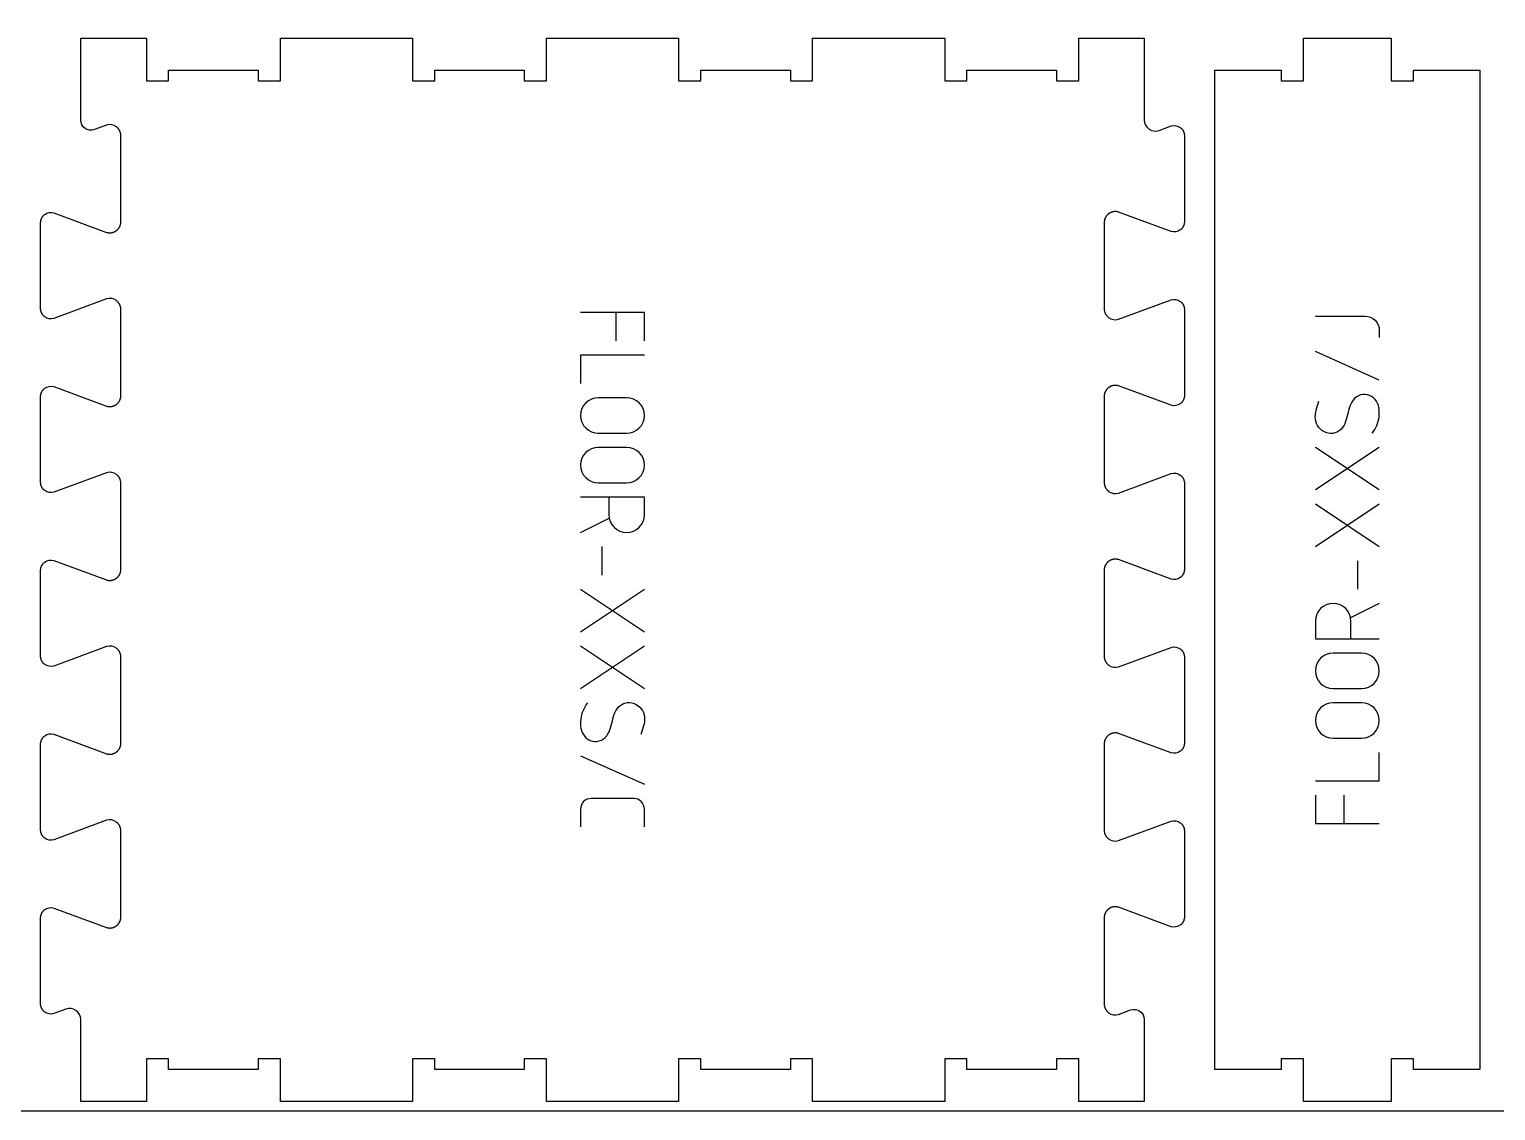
# Model space of a CAD drawing. Extents: x 0 to 12757, y 0 to 30003.
# Drawn here: x 1666 to 2492, y 11996 to 12605 of the extents above; entities that cross this region are included whole.
import ezdxf

# ---------------------------------------------------------------- set-up
doc = ezdxf.new("R2010")
doc.units = 0
for name, color, linetype in [('0_SHEET_SPRUCEPLY_2440X122', 1, 'CONTINUOUS'), ('1_ANYTOOL_1MMDEEP_LABELS_S', 2, 'CONTINUOUS'), ('4_ANYTOOL_CUTTHROUGH_OUTSI', 5, 'CONTINUOUS')]:
    doc.layers.add(name, color=color, linetype=linetype)

msp = doc.modelspace()

# ---------------------------------------------------------------- linework, layer by layer
at = {"layer": '0_SHEET_SPRUCEPLY_2440X122'}
msp.add_lwpolyline([(371.7, 13215.62), (371.7, 11995.62), (2811.7, 11995.62), (2811.7, 13215.62)], close=True, dxfattribs=at)
at = {"layer": '1_ANYTOOL_1MMDEEP_LABELS_S', "color": 2}
for points in [[(2012.53, 12429.65), (2012.53, 12445.65), (1976.53, 12445.65)], [(1996.53, 12429.65), (1996.53, 12445.65)], [(2426.77, 12407.62), (2390.77, 12423.62)], [(2012.53, 12421.65), (1976.53, 12421.65), (1976.53, 12405.65)], [(2426.77, 12369.62), (2390.77, 12345.62)], [(2426.77, 12345.62), (2390.77, 12369.62)], [(2426.77, 12337.62), (2390.77, 12313.62)], [(2426.77, 12313.62), (2390.77, 12337.62)], [(1976.53, 12321.65), (1992.72, 12329.74)], [(1988.53, 12313.65), (1988.53, 12297.65)], [(2414.77, 12289.62), (2414.77, 12305.62)], [(1976.53, 12289.65), (2012.53, 12265.65)], [(1976.53, 12265.65), (2012.53, 12289.65)], [(2426.77, 12281.62), (2410.59, 12273.53)], [(1976.53, 12257.65), (2012.53, 12233.65)], [(1976.53, 12233.65), (2012.53, 12257.65)], [(1976.53, 12195.65), (2012.53, 12179.65)], [(2390.77, 12181.62), (2426.77, 12181.62), (2426.77, 12197.62)], [(2390.77, 12173.62), (2390.77, 12157.62), (2426.77, 12157.62)], [(2406.77, 12173.62), (2406.77, 12157.62)]]:
    msp.add_lwpolyline(points, dxfattribs=at)
for points in [[(2390.77, 12443.62), (2418.77, 12443.62, -0.414214), (2426.77, 12435.62), (2426.77, 12431.62)], [(2422.77, 12377.62, 0.136555), (2426.64, 12386.89, 0.071716), (2426.54, 12392.03, 0.133522), (2424.43, 12396.65, 0.344001), (2415.01, 12398.71, 0.153745), (2411.29, 12395.22, 0.071568), (2409.46, 12390.51, -0.00912), (2408.18, 12385.36, -0.090615), (2406, 12380.78, -0.340346), (2396.62, 12377.98, -0.284273), (2390.76, 12385.68, -0.092596), (2391.21, 12390.69, -0.017533), (2392.77, 12395.62)], [(1992.53, 12341.65), (1992.53, 12331.65, 1), (2012.53, 12331.65), (2012.53, 12341.65), (1976.53, 12341.65)], [(2410.77, 12261.62), (2410.77, 12271.62, 1), (2390.77, 12271.62), (2390.77, 12261.62), (2426.77, 12261.62)], [(1980.53, 12225.65, 0.136555), (1976.66, 12216.37, 0.071716), (1976.76, 12211.24, 0.133522), (1978.87, 12206.62, 0.344001), (1988.29, 12204.56, 0.153745), (1992.01, 12208.05, 0.071568), (1993.84, 12212.76, -0.00912), (1995.13, 12217.9, -0.090615), (1997.31, 12222.49, -0.340346), (2006.68, 12225.28, -0.284273), (2012.54, 12217.58, -0.092596), (2012.1, 12212.57, -0.017533), (2010.53, 12207.65)], [(2012.53, 12155.65), (2012.53, 12165.65, 0.414214), (2006.53, 12171.65), (1982.53, 12171.65, 0.414214), (1976.53, 12165.65), (1976.53, 12155.65)]]:
    msp.add_lwpolyline(points, format="xyb", dxfattribs=at)
for points in [[(1986.53, 12397.65, 1), (1986.53, 12377.65), (2002.53, 12377.65, 1), (2002.53, 12397.65)], [(1986.53, 12369.65, 1), (1986.53, 12349.65), (2002.53, 12349.65, 1), (2002.53, 12369.65)], [(2416.77, 12233.62, 1), (2416.77, 12253.62), (2400.77, 12253.62, 1), (2400.77, 12233.62)], [(2416.77, 12205.62, 1), (2416.77, 12225.62), (2400.77, 12225.62, 1), (2400.77, 12205.62)]]:
    msp.add_lwpolyline(points, format="xyb", close=True, dxfattribs=at)
at = {"layer": '4_ANYTOOL_CUTTHROUGH_OUTSI', "color": 5}
msp.add_lwpolyline([(1694.81, 12047.01, 0.522088), (1686.4, 12052.87), (1679.6, 12050.36, -0.236725), (1674.52, 12051.25), (1674.39, 12051.35), (1674.26, 12051.45), (1674.14, 12051.56), (1674.02, 12051.67), (1673.9, 12051.79), (1673.78, 12051.9), (1673.67, 12052.03), (1673.56, 12052.15), (1673.45, 12052.28), (1673.35, 12052.42), (1673.25, 12052.55), (1673.16, 12052.7), (1673.06, 12052.84), (1672.98, 12052.98), (1672.89, 12053.13), (1672.81, 12053.28), (1672.74, 12053.44), (1672.67, 12053.59), (1672.61, 12053.75), (1672.55, 12053.91), (1672.49, 12054.07), (1672.44, 12054.23), (1672.39, 12054.39), (1672.35, 12054.56), (1672.32, 12054.72), (1672.29, 12054.88), (1672.26, 12055.05), (1672.24, 12055.21), (1672.22, 12055.38), (1672.21, 12055.54), (1672.2, 12055.7), (1672.2, 12055.87), (1672.2, 12104.37), (1672.2, 12104.53), (1672.21, 12104.7), (1672.22, 12104.86), (1672.24, 12105.02), (1672.26, 12105.19), (1672.29, 12105.35), (1672.32, 12105.52), (1672.35, 12105.68), (1672.39, 12105.84), (1672.44, 12106.01), (1672.49, 12106.17), (1672.55, 12106.33), (1672.61, 12106.49), (1672.67, 12106.64), (1672.74, 12106.8), (1672.81, 12106.95), (1672.89, 12107.1), (1672.98, 12107.25), (1673.06, 12107.4), (1673.16, 12107.54), (1673.25, 12107.68), (1673.35, 12107.82), (1673.45, 12107.95), (1673.56, 12108.08), (1673.67, 12108.21), (1673.78, 12108.33), (1673.9, 12108.45), (1674.02, 12108.57), (1674.14, 12108.68), (1674.27, 12108.78), (1674.39, 12108.89), (1674.52, 12108.98, -0.236725), (1679.6, 12109.88), (1709.37, 12098.88), (1709.38, 12098.88), (1709.38, 12098.88), (1709.55, 12098.83), (1709.72, 12098.79), (1709.9, 12098.75), (1710.07, 12098.71), (1710.25, 12098.68), (1710.43, 12098.66), (1710.61, 12098.64), (1710.79, 12098.63), (1710.97, 12098.62), (1711.16, 12098.62), (1711.34, 12098.62), (1711.52, 12098.62), (1711.71, 12098.64), (1711.89, 12098.66), (1712.08, 12098.68), (1712.26, 12098.71), (1712.44, 12098.74), (1712.62, 12098.78), (1712.8, 12098.83), (1712.98, 12098.88), (1713.15, 12098.94), (1713.33, 12099), (1713.5, 12099.06), (1713.67, 12099.13), (1713.83, 12099.21), (1714, 12099.29), (1714.16, 12099.37), (1714.31, 12099.46), (1714.47, 12099.55), (1714.62, 12099.65), (1714.76, 12099.75), (1714.91, 12099.85), (1715.05, 12099.96), (1715.18, 12100.07), (1715.32, 12100.19), (1715.45, 12100.31), (1715.58, 12100.43), (1715.71, 12100.56), (1715.83, 12100.69), (1715.95, 12100.83), (1716.07, 12100.97), (1716.18, 12101.12), (1716.29, 12101.27), (1716.39, 12101.42), (1716.49, 12101.57), (1716.59, 12101.73), (1716.68, 12101.9), (1716.76, 12102.06), (1716.84, 12102.23), (1716.92, 12102.39), (1716.99, 12102.57), (1717.05, 12102.74), (1717.11, 12102.91), (1717.17, 12103.09), (1717.22, 12103.27), (1717.26, 12103.44), (1717.3, 12103.62), (1717.33, 12103.8), (1717.36, 12103.98), (1717.39, 12104.16), (1717.4, 12104.33), (1717.42, 12104.51), (1717.42, 12104.69), (1717.43, 12104.87), (1717.43, 12153.37), (1717.42, 12153.55), (1717.42, 12153.72), (1717.4, 12153.9), (1717.39, 12154.08), (1717.36, 12154.26), (1717.34, 12154.44), (1717.3, 12154.62), (1717.26, 12154.79), (1717.22, 12154.97), (1717.17, 12155.15), (1717.11, 12155.32), (1717.05, 12155.5), (1716.99, 12155.67), (1716.92, 12155.84), (1716.84, 12156.01), (1716.76, 12156.18), (1716.68, 12156.34), (1716.59, 12156.5), (1716.49, 12156.66), (1716.39, 12156.82), (1716.29, 12156.97), (1716.18, 12157.12), (1716.07, 12157.26), (1715.95, 12157.4), (1715.83, 12157.54), (1715.71, 12157.68), (1715.58, 12157.81), (1715.45, 12157.93), (1715.32, 12158.05), (1715.18, 12158.17), (1715.05, 12158.28), (1714.91, 12158.39, 0.237079), (1709.38, 12159.36), (1709.37, 12159.36), (1679.6, 12148.36), (1679.6, 12148.36, -0.236725), (1674.52, 12149.25), (1674.39, 12149.35), (1674.27, 12149.45), (1674.14, 12149.56), (1674.02, 12149.67), (1673.9, 12149.79), (1673.78, 12149.9), (1673.67, 12150.03), (1673.56, 12150.15), (1673.45, 12150.28), (1673.35, 12150.42), (1673.25, 12150.55), (1673.16, 12150.7), (1673.06, 12150.84), (1672.98, 12150.98), (1672.89, 12151.13), (1672.81, 12151.28), (1672.74, 12151.44), (1672.67, 12151.59), (1672.61, 12151.75), (1672.55, 12151.91), (1672.49, 12152.07), (1672.44, 12152.23), (1672.39, 12152.39), (1672.35, 12152.56), (1672.32, 12152.72), (1672.29, 12152.88), (1672.26, 12153.05), (1672.24, 12153.21), (1672.22, 12153.38), (1672.21, 12153.54), (1672.2, 12153.7), (1672.2, 12153.87), (1672.2, 12202.37), (1672.21, 12202.53), (1672.21, 12202.7), (1672.22, 12202.86), (1672.24, 12203.02), (1672.26, 12203.19), (1672.29, 12203.35), (1672.32, 12203.52), (1672.35, 12203.68), (1672.39, 12203.84), (1672.44, 12204.01), (1672.49, 12204.17), (1672.55, 12204.33), (1672.61, 12204.49), (1672.67, 12204.64), (1672.74, 12204.8), (1672.82, 12204.95), (1672.89, 12205.1), (1672.98, 12205.25), (1673.06, 12205.4), (1673.16, 12205.54), (1673.25, 12205.68), (1673.35, 12205.82), (1673.45, 12205.95), (1673.56, 12206.08), (1673.67, 12206.21), (1673.78, 12206.33), (1673.9, 12206.45), (1674.02, 12206.57), (1674.14, 12206.68), (1674.27, 12206.78), (1674.39, 12206.89), (1674.52, 12206.98, -0.236725), (1679.6, 12207.88), (1709.37, 12196.88), (1709.38, 12196.88), (1709.38, 12196.88), (1709.55, 12196.83), (1709.72, 12196.79), (1709.9, 12196.75), (1710.07, 12196.71), (1710.25, 12196.68), (1710.43, 12196.66), (1710.61, 12196.64), (1710.79, 12196.63), (1710.97, 12196.62), (1711.16, 12196.62), (1711.34, 12196.62), (1711.52, 12196.62), (1711.71, 12196.64), (1711.89, 12196.66), (1712.08, 12196.68), (1712.26, 12196.71), (1712.44, 12196.74), (1712.62, 12196.78), (1712.8, 12196.83), (1712.98, 12196.88), (1713.15, 12196.94), (1713.33, 12197), (1713.5, 12197.06), (1713.67, 12197.13), (1713.83, 12197.21), (1714, 12197.29), (1714.16, 12197.37), (1714.31, 12197.46), (1714.47, 12197.55), (1714.62, 12197.65), (1714.76, 12197.75), (1714.91, 12197.85), (1715.05, 12197.96), (1715.18, 12198.07), (1715.32, 12198.19), (1715.45, 12198.31), (1715.58, 12198.43), (1715.71, 12198.56), (1715.83, 12198.69), (1715.95, 12198.83), (1716.07, 12198.97), (1716.18, 12199.12), (1716.29, 12199.27), (1716.39, 12199.42), (1716.49, 12199.57), (1716.59, 12199.73), (1716.68, 12199.9), (1716.76, 12200.06), (1716.84, 12200.23), (1716.92, 12200.39), (1716.99, 12200.57), (1717.05, 12200.74), (1717.11, 12200.91), (1717.17, 12201.09), (1717.22, 12201.27), (1717.26, 12201.44), (1717.3, 12201.62), (1717.34, 12201.8), (1717.36, 12201.98), (1717.39, 12202.16), (1717.4, 12202.33), (1717.42, 12202.51), (1717.42, 12202.69), (1717.43, 12202.87), (1717.43, 12251.37), (1717.42, 12251.55), (1717.42, 12251.72), (1717.4, 12251.9), (1717.39, 12252.08), (1717.36, 12252.26), (1717.34, 12252.44), (1717.3, 12252.62), (1717.26, 12252.79), (1717.22, 12252.97), (1717.17, 12253.15), (1717.11, 12253.32), (1717.05, 12253.5), (1716.99, 12253.67), (1716.92, 12253.84), (1716.84, 12254.01), (1716.76, 12254.18), (1716.68, 12254.34), (1716.59, 12254.5), (1716.49, 12254.66), (1716.39, 12254.82), (1716.29, 12254.97), (1716.18, 12255.12), (1716.07, 12255.26), (1715.95, 12255.4), (1715.83, 12255.54), (1715.71, 12255.68), (1715.58, 12255.81), (1715.45, 12255.93), (1715.32, 12256.05), (1715.19, 12256.17), (1715.05, 12256.28), (1714.91, 12256.39, 0.237079), (1709.38, 12257.36), (1709.37, 12257.36), (1679.6, 12246.36), (1679.6, 12246.36, -0.236725), (1674.52, 12247.25), (1674.39, 12247.35), (1674.27, 12247.45), (1674.14, 12247.56), (1674.02, 12247.67), (1673.9, 12247.79), (1673.78, 12247.9), (1673.67, 12248.03), (1673.56, 12248.15), (1673.45, 12248.28), (1673.35, 12248.42), (1673.25, 12248.55), (1673.16, 12248.7), (1673.06, 12248.84), (1672.98, 12248.98), (1672.89, 12249.13), (1672.82, 12249.28), (1672.74, 12249.44), (1672.67, 12249.59), (1672.61, 12249.75), (1672.55, 12249.91), (1672.49, 12250.07), (1672.44, 12250.23), (1672.39, 12250.39), (1672.35, 12250.56), (1672.32, 12250.72), (1672.29, 12250.88), (1672.26, 12251.05), (1672.24, 12251.21), (1672.22, 12251.38), (1672.21, 12251.54), (1672.21, 12251.7), (1672.2, 12251.87), (1672.2, 12300.37), (1672.21, 12300.53), (1672.21, 12300.7), (1672.22, 12300.86), (1672.24, 12301.02), (1672.26, 12301.19), (1672.29, 12301.35), (1672.32, 12301.52), (1672.35, 12301.68), (1672.4, 12301.84), (1672.44, 12302.01), (1672.49, 12302.17), (1672.55, 12302.33), (1672.61, 12302.49), (1672.67, 12302.64), (1672.74, 12302.8), (1672.82, 12302.95), (1672.89, 12303.1), (1672.98, 12303.25), (1673.06, 12303.4), (1673.16, 12303.54), (1673.25, 12303.68), (1673.35, 12303.82), (1673.45, 12303.95), (1673.56, 12304.08), (1673.67, 12304.21), (1673.78, 12304.33), (1673.9, 12304.45), (1674.02, 12304.57), (1674.14, 12304.68), (1674.27, 12304.78), (1674.39, 12304.89), (1674.52, 12304.98, -0.236725), (1679.6, 12305.88), (1709.37, 12294.88), (1709.38, 12294.88), (1709.38, 12294.88), (1709.55, 12294.83), (1709.72, 12294.79), (1709.9, 12294.75), (1710.07, 12294.71), (1710.25, 12294.68), (1710.43, 12294.66), (1710.61, 12294.64), (1710.79, 12294.63), (1710.97, 12294.62), (1711.16, 12294.62), (1711.34, 12294.62), (1711.53, 12294.62), (1711.71, 12294.64), (1711.89, 12294.66), (1712.08, 12294.68), (1712.26, 12294.71), (1712.44, 12294.74), (1712.62, 12294.78), (1712.8, 12294.83), (1712.98, 12294.88), (1713.16, 12294.94), (1713.33, 12295), (1713.5, 12295.06), (1713.67, 12295.13), (1713.84, 12295.21), (1714, 12295.29), (1714.16, 12295.37), (1714.32, 12295.46), (1714.47, 12295.55), (1714.62, 12295.65), (1714.77, 12295.75), (1714.91, 12295.85), (1715.05, 12295.96), (1715.19, 12296.07), (1715.32, 12296.19), (1715.45, 12296.31), (1715.58, 12296.43), (1715.71, 12296.56), (1715.83, 12296.69), (1715.95, 12296.83), (1716.07, 12296.97), (1716.18, 12297.12), (1716.29, 12297.27), (1716.39, 12297.42), (1716.49, 12297.57), (1716.59, 12297.73), (1716.68, 12297.9), (1716.76, 12298.06), (1716.84, 12298.23), (1716.92, 12298.39), (1716.99, 12298.57), (1717.05, 12298.74), (1717.11, 12298.91), (1717.17, 12299.09), (1717.22, 12299.27), (1717.26, 12299.44), (1717.3, 12299.62), (1717.34, 12299.8), (1717.36, 12299.98), (1717.39, 12300.16), (1717.4, 12300.33), (1717.42, 12300.51), (1717.42, 12300.69), (1717.43, 12300.87), (1717.43, 12349.37), (1717.43, 12349.55), (1717.42, 12349.72), (1717.41, 12349.9), (1717.39, 12350.08), (1717.36, 12350.26), (1717.34, 12350.44), (1717.3, 12350.62), (1717.26, 12350.79), (1717.22, 12350.97), (1717.17, 12351.15), (1717.11, 12351.32), (1717.05, 12351.5), (1716.99, 12351.67), (1716.92, 12351.84), (1716.84, 12352.01), (1716.76, 12352.18), (1716.68, 12352.34), (1716.59, 12352.5), (1716.49, 12352.66), (1716.39, 12352.82), (1716.29, 12352.97), (1716.18, 12353.12), (1716.07, 12353.26), (1715.95, 12353.4), (1715.83, 12353.54), (1715.71, 12353.68), (1715.58, 12353.81), (1715.45, 12353.93), (1715.32, 12354.05), (1715.19, 12354.17), (1715.05, 12354.28), (1714.91, 12354.39, 0.237079), (1709.38, 12355.36), (1709.37, 12355.36), (1679.6, 12344.36), (1679.6, 12344.36, -0.236725), (1674.52, 12345.25), (1674.39, 12345.35), (1674.27, 12345.45), (1674.14, 12345.56), (1674.02, 12345.67), (1673.9, 12345.79), (1673.78, 12345.9), (1673.67, 12346.03), (1673.56, 12346.15), (1673.45, 12346.28), (1673.35, 12346.42), (1673.25, 12346.55), (1673.16, 12346.7), (1673.06, 12346.84), (1672.98, 12346.98), (1672.89, 12347.13), (1672.82, 12347.28), (1672.74, 12347.44), (1672.67, 12347.59), (1672.61, 12347.75), (1672.55, 12347.91), (1672.49, 12348.07), (1672.44, 12348.23), (1672.4, 12348.39), (1672.35, 12348.56), (1672.32, 12348.72), (1672.29, 12348.88), (1672.26, 12349.05), (1672.24, 12349.21), (1672.22, 12349.38), (1672.21, 12349.54), (1672.21, 12349.7), (1672.2, 12349.87), (1672.2, 12398.37), (1672.21, 12398.53), (1672.21, 12398.7), (1672.22, 12398.86), (1672.24, 12399.02), (1672.26, 12399.19), (1672.29, 12399.35), (1672.32, 12399.52), (1672.35, 12399.68), (1672.4, 12399.84), (1672.44, 12400.01), (1672.49, 12400.17), (1672.55, 12400.33), (1672.61, 12400.49), (1672.67, 12400.64), (1672.74, 12400.8), (1672.82, 12400.95), (1672.89, 12401.1), (1672.98, 12401.25), (1673.07, 12401.4), (1673.16, 12401.54), (1673.25, 12401.68), (1673.35, 12401.82), (1673.46, 12401.95), (1673.56, 12402.08), (1673.67, 12402.21), (1673.79, 12402.33), (1673.9, 12402.45), (1674.02, 12402.57), (1674.14, 12402.68), (1674.27, 12402.78), (1674.39, 12402.89), (1674.52, 12402.98, -0.236725), (1679.6, 12403.88), (1709.37, 12392.88), (1709.38, 12392.88), (1709.38, 12392.88), (1709.55, 12392.83), (1709.72, 12392.79), (1709.9, 12392.75), (1710.07, 12392.71), (1710.25, 12392.68), (1710.43, 12392.66), (1710.61, 12392.64), (1710.79, 12392.63), (1710.97, 12392.62), (1711.16, 12392.62), (1711.34, 12392.62), (1711.53, 12392.62), (1711.71, 12392.64), (1711.89, 12392.66), (1712.08, 12392.68), (1712.26, 12392.71), (1712.44, 12392.74), (1712.62, 12392.78), (1712.8, 12392.83), (1712.98, 12392.88), (1713.16, 12392.94), (1713.33, 12393), (1713.5, 12393.06), (1713.67, 12393.13), (1713.84, 12393.21), (1714, 12393.29), (1714.16, 12393.37), (1714.32, 12393.46), (1714.47, 12393.55), (1714.62, 12393.65), (1714.77, 12393.75), (1714.91, 12393.85), (1715.05, 12393.96), (1715.19, 12394.07), (1715.32, 12394.19), (1715.45, 12394.31), (1715.58, 12394.43), (1715.71, 12394.56), (1715.83, 12394.69), (1715.95, 12394.83), (1716.07, 12394.97), (1716.18, 12395.12), (1716.29, 12395.27), (1716.39, 12395.42), (1716.49, 12395.57), (1716.59, 12395.73), (1716.68, 12395.9), (1716.76, 12396.06), (1716.84, 12396.23), (1716.92, 12396.39), (1716.99, 12396.57), (1717.05, 12396.74), (1717.11, 12396.91), (1717.17, 12397.09), (1717.22, 12397.27), (1717.26, 12397.44), (1717.3, 12397.62), (1717.34, 12397.8), (1717.36, 12397.98), (1717.39, 12398.16), (1717.41, 12398.33), (1717.42, 12398.51), (1717.43, 12398.69), (1717.43, 12398.87), (1717.43, 12447.37), (1717.43, 12447.55), (1717.42, 12447.72), (1717.41, 12447.9), (1717.39, 12448.08), (1717.36, 12448.26), (1717.34, 12448.44), (1717.3, 12448.62), (1717.26, 12448.79), (1717.22, 12448.97), (1717.17, 12449.15), (1717.12, 12449.32), (1717.06, 12449.5), (1716.99, 12449.67), (1716.92, 12449.84), (1716.84, 12450.01), (1716.76, 12450.18), (1716.68, 12450.34), (1716.59, 12450.5), (1716.49, 12450.66), (1716.39, 12450.82), (1716.29, 12450.97), (1716.18, 12451.12), (1716.07, 12451.26), (1715.95, 12451.4), (1715.83, 12451.54), (1715.71, 12451.68), (1715.58, 12451.81), (1715.45, 12451.93), (1715.32, 12452.05), (1715.19, 12452.17), (1715.05, 12452.28), (1714.91, 12452.39, 0.237079), (1709.38, 12453.36), (1709.37, 12453.36), (1679.6, 12442.36), (1679.6, 12442.36, -0.236725), (1674.52, 12443.25), (1674.39, 12443.35), (1674.27, 12443.45), (1674.14, 12443.56), (1674.02, 12443.67), (1673.9, 12443.79), (1673.79, 12443.9), (1673.67, 12444.03), (1673.56, 12444.15), (1673.46, 12444.28), (1673.35, 12444.42), (1673.25, 12444.55), (1673.16, 12444.7), (1673.07, 12444.84), (1672.98, 12444.98), (1672.89, 12445.13), (1672.82, 12445.28), (1672.74, 12445.44), (1672.67, 12445.59), (1672.61, 12445.75), (1672.55, 12445.91), (1672.49, 12446.07), (1672.44, 12446.23), (1672.4, 12446.39), (1672.35, 12446.56), (1672.32, 12446.72), (1672.29, 12446.88), (1672.26, 12447.05), (1672.24, 12447.21), (1672.22, 12447.38), (1672.21, 12447.54), (1672.21, 12447.7), (1672.2, 12447.87), (1672.2, 12496.37), (1672.21, 12496.53), (1672.21, 12496.7), (1672.23, 12496.86), (1672.24, 12497.02), (1672.26, 12497.19), (1672.29, 12497.35), (1672.32, 12497.52), (1672.36, 12497.68), (1672.4, 12497.84), (1672.44, 12498.01), (1672.49, 12498.17), (1672.55, 12498.33), (1672.61, 12498.49), (1672.67, 12498.64), (1672.74, 12498.8), (1672.82, 12498.95), (1672.9, 12499.1), (1672.98, 12499.25), (1673.07, 12499.4), (1673.16, 12499.54), (1673.25, 12499.68), (1673.35, 12499.82), (1673.46, 12499.95), (1673.56, 12500.08), (1673.67, 12500.21), (1673.79, 12500.33), (1673.9, 12500.45), (1674.02, 12500.57), (1674.14, 12500.68), (1674.27, 12500.78), (1674.39, 12500.89), (1674.52, 12500.98, -0.236725), (1679.6, 12501.88), (1709.37, 12490.88), (1709.38, 12490.88), (1709.38, 12490.88), (1709.55, 12490.83), (1709.72, 12490.79), (1709.9, 12490.75), (1710.07, 12490.71), (1710.25, 12490.68), (1710.43, 12490.66), (1710.61, 12490.64), (1710.79, 12490.63), (1710.97, 12490.62), (1711.16, 12490.62), (1711.34, 12490.62), (1711.53, 12490.62), (1711.71, 12490.64), (1711.89, 12490.66), (1712.08, 12490.68), (1712.26, 12490.71), (1712.44, 12490.74), (1712.62, 12490.78), (1712.8, 12490.83), (1712.98, 12490.88), (1713.16, 12490.94), (1713.33, 12491), (1713.5, 12491.06), (1713.67, 12491.13), (1713.84, 12491.21), (1714, 12491.29), (1714.16, 12491.37), (1714.32, 12491.46), (1714.47, 12491.55), (1714.62, 12491.65), (1714.77, 12491.75), (1714.91, 12491.85), (1715.05, 12491.96), (1715.19, 12492.07), (1715.32, 12492.19), (1715.45, 12492.31), (1715.58, 12492.43), (1715.71, 12492.56), (1715.83, 12492.69), (1715.95, 12492.83), (1716.07, 12492.97), (1716.18, 12493.12), (1716.29, 12493.27), (1716.39, 12493.42), (1716.49, 12493.57), (1716.59, 12493.73), (1716.68, 12493.9), (1716.76, 12494.06), (1716.84, 12494.23), (1716.92, 12494.39), (1716.99, 12494.57), (1717.06, 12494.74), (1717.12, 12494.91), (1717.17, 12495.09), (1717.22, 12495.27), (1717.26, 12495.44), (1717.3, 12495.62), (1717.34, 12495.8), (1717.36, 12495.98), (1717.39, 12496.16), (1717.41, 12496.33), (1717.42, 12496.51), (1717.43, 12496.69), (1717.43, 12496.87), (1717.43, 12545.37), (1717.43, 12545.55), (1717.42, 12545.72), (1717.41, 12545.9), (1717.39, 12546.08), (1717.37, 12546.26), (1717.34, 12546.44), (1717.3, 12546.62), (1717.26, 12546.79), (1717.22, 12546.97), (1717.17, 12547.15), (1717.12, 12547.32), (1717.06, 12547.5), (1716.99, 12547.67), (1716.92, 12547.84), (1716.84, 12548.01), (1716.76, 12548.18), (1716.68, 12548.34), (1716.59, 12548.5), (1716.49, 12548.66), (1716.39, 12548.82), (1716.29, 12548.97), (1716.18, 12549.12), (1716.07, 12549.26), (1715.95, 12549.4), (1715.83, 12549.54), (1715.71, 12549.68), (1715.58, 12549.81), (1715.45, 12549.93), (1715.32, 12550.05), (1715.19, 12550.17), (1715.05, 12550.28), (1714.91, 12550.39, 0.237079), (1709.38, 12551.36), (1709.38, 12551.36), (1702.56, 12548.84), (1702.56, 12548.84, -0.522087), (1694.82, 12554.23), (1694.82, 12600.37), (1731.82, 12600.37), (1731.82, 12576.37), (1744.32, 12576.37), (1744.32, 12582.37), (1794.82, 12582.37), (1794.82, 12576.37), (1807.32, 12576.37), (1807.32, 12600.37), (1881.82, 12600.37), (1881.82, 12576.37), (1894.32, 12576.37), (1894.32, 12582.37), (1944.82, 12582.37), (1944.82, 12576.37), (1957.32, 12576.37), (1957.32, 12600.37), (2031.82, 12600.37), (2031.82, 12576.37), (2044.32, 12576.37), (2044.32, 12582.37), (2094.82, 12582.37), (2094.82, 12576.37), (2107.32, 12576.37), (2107.32, 12600.37), (2181.82, 12600.37), (2181.82, 12576.37), (2194.32, 12576.37), (2194.32, 12582.37), (2244.82, 12582.37), (2244.82, 12576.37), (2257.32, 12576.37), (2257.32, 12600.37), (2294.32, 12600.37), (2294.32, 12554.23), (2294.32, 12554.23, 0.522088), (2302.73, 12548.37), (2309.53, 12550.88, -0.236725), (2314.61, 12549.98), (2314.74, 12549.89), (2314.87, 12549.78), (2314.99, 12549.68), (2315.11, 12549.56), (2315.23, 12549.45), (2315.35, 12549.33), (2315.46, 12549.21), (2315.57, 12549.08), (2315.68, 12548.95), (2315.78, 12548.82), (2315.88, 12548.68), (2315.98, 12548.54), (2316.07, 12548.4), (2316.15, 12548.25), (2316.24, 12548.1), (2316.32, 12547.95), (2316.39, 12547.8), (2316.46, 12547.64), (2316.53, 12547.49), (2316.59, 12547.33), (2316.64, 12547.17), (2316.69, 12547), (2316.74, 12546.84), (2316.78, 12546.68), (2316.81, 12546.52), (2316.84, 12546.35), (2316.87, 12546.19), (2316.89, 12546.02), (2316.91, 12545.86), (2316.92, 12545.7), (2316.93, 12545.53), (2316.93, 12545.37), (2316.93, 12496.86), (2316.93, 12496.7), (2316.92, 12496.54), (2316.91, 12496.38), (2316.89, 12496.21), (2316.87, 12496.05), (2316.84, 12495.88), (2316.81, 12495.72), (2316.78, 12495.56), (2316.74, 12495.39), (2316.69, 12495.23), (2316.64, 12495.07), (2316.58, 12494.91), (2316.52, 12494.75), (2316.46, 12494.59), (2316.39, 12494.44), (2316.32, 12494.28), (2316.24, 12494.13), (2316.15, 12493.98), (2316.07, 12493.84), (2315.98, 12493.69), (2315.88, 12493.55), (2315.78, 12493.42), (2315.68, 12493.28), (2315.57, 12493.15), (2315.46, 12493.03), (2315.35, 12492.9), (2315.23, 12492.79), (2315.11, 12492.67), (2314.99, 12492.56), (2314.87, 12492.45), (2314.74, 12492.35), (2314.61, 12492.25, -0.236725), (2309.53, 12491.35), (2279.76, 12502.35), (2279.75, 12502.36), (2279.75, 12502.36), (2279.58, 12502.41), (2279.41, 12502.45), (2279.24, 12502.49), (2279.06, 12502.52), (2278.88, 12502.55), (2278.7, 12502.58), (2278.52, 12502.59), (2278.34, 12502.61), (2278.16, 12502.62), (2277.97, 12502.62), (2277.79, 12502.62), (2277.61, 12502.61), (2277.42, 12502.6), (2277.24, 12502.58), (2277.05, 12502.56), (2276.87, 12502.53), (2276.69, 12502.49), (2276.51, 12502.45), (2276.33, 12502.41), (2276.15, 12502.36), (2275.98, 12502.3), (2275.8, 12502.24), (2275.63, 12502.17), (2275.46, 12502.1), (2275.3, 12502.03), (2275.13, 12501.95), (2274.97, 12501.86), (2274.82, 12501.78), (2274.66, 12501.68), (2274.51, 12501.59), (2274.37, 12501.49), (2274.22, 12501.39), (2274.08, 12501.28), (2273.95, 12501.17), (2273.81, 12501.05), (2273.68, 12500.93), (2273.55, 12500.8), (2273.42, 12500.68), (2273.3, 12500.54), (2273.18, 12500.4), (2273.06, 12500.26), (2272.95, 12500.12), (2272.84, 12499.97), (2272.74, 12499.82), (2272.64, 12499.66), (2272.55, 12499.5), (2272.46, 12499.34), (2272.37, 12499.18), (2272.29, 12499.01), (2272.21, 12498.84), (2272.14, 12498.67), (2272.08, 12498.5), (2272.02, 12498.32), (2271.96, 12498.15), (2271.91, 12497.97), (2271.87, 12497.79), (2271.83, 12497.61), (2271.8, 12497.44), (2271.77, 12497.26), (2271.74, 12497.08), (2271.73, 12496.9), (2271.71, 12496.72), (2271.71, 12496.55), (2271.7, 12496.37), (2271.7, 12447.86), (2271.71, 12447.69), (2271.71, 12447.51), (2271.73, 12447.33), (2271.74, 12447.16), (2271.77, 12446.98), (2271.8, 12446.8), (2271.83, 12446.62), (2271.87, 12446.44), (2271.91, 12446.26), (2271.96, 12446.09), (2272.02, 12445.91), (2272.08, 12445.74), (2272.14, 12445.57), (2272.21, 12445.39), (2272.29, 12445.23), (2272.37, 12445.06), (2272.45, 12444.89), (2272.54, 12444.73), (2272.64, 12444.57), (2272.74, 12444.42), (2272.84, 12444.27), (2272.95, 12444.12), (2273.06, 12443.97), (2273.18, 12443.83), (2273.3, 12443.69), (2273.42, 12443.56), (2273.55, 12443.43), (2273.68, 12443.31), (2273.81, 12443.19), (2273.95, 12443.07), (2274.08, 12442.96), (2274.22, 12442.85, 0.237079), (2279.75, 12441.88), (2279.76, 12441.88), (2279.76, 12441.88), (2309.53, 12452.88), (2309.53, 12452.88, -0.236725), (2314.61, 12451.98), (2314.74, 12451.89), (2314.87, 12451.78), (2314.99, 12451.68), (2315.11, 12451.56), (2315.23, 12451.45), (2315.35, 12451.33), (2315.46, 12451.21), (2315.57, 12451.08), (2315.68, 12450.95), (2315.78, 12450.82), (2315.88, 12450.68), (2315.98, 12450.54), (2316.07, 12450.4), (2316.15, 12450.25), (2316.24, 12450.1), (2316.32, 12449.95), (2316.39, 12449.8), (2316.46, 12449.64), (2316.52, 12449.49), (2316.58, 12449.33), (2316.64, 12449.17), (2316.69, 12449), (2316.74, 12448.84), (2316.78, 12448.68), (2316.81, 12448.52), (2316.84, 12448.35), (2316.87, 12448.19), (2316.89, 12448.02), (2316.91, 12447.86), (2316.92, 12447.7), (2316.93, 12447.53), (2316.93, 12447.37), (2316.93, 12398.86), (2316.93, 12398.7), (2316.92, 12398.54), (2316.91, 12398.38), (2316.89, 12398.21), (2316.87, 12398.05), (2316.84, 12397.88), (2316.81, 12397.72), (2316.78, 12397.56), (2316.74, 12397.39), (2316.69, 12397.23), (2316.64, 12397.07), (2316.58, 12396.91), (2316.52, 12396.75), (2316.46, 12396.59), (2316.39, 12396.44), (2316.32, 12396.28), (2316.24, 12396.13), (2316.15, 12395.98), (2316.07, 12395.84), (2315.97, 12395.69), (2315.88, 12395.55), (2315.78, 12395.42), (2315.68, 12395.28), (2315.57, 12395.15), (2315.46, 12395.03), (2315.35, 12394.9), (2315.23, 12394.79), (2315.11, 12394.67), (2314.99, 12394.56), (2314.86, 12394.45), (2314.74, 12394.35), (2314.61, 12394.25, -0.236725), (2309.53, 12393.35), (2279.76, 12404.35), (2279.75, 12404.36), (2279.75, 12404.36), (2279.58, 12404.41), (2279.41, 12404.45), (2279.24, 12404.49), (2279.06, 12404.52), (2278.88, 12404.55), (2278.7, 12404.58), (2278.52, 12404.59), (2278.34, 12404.61), (2278.16, 12404.62), (2277.97, 12404.62), (2277.79, 12404.62), (2277.61, 12404.61), (2277.42, 12404.6), (2277.24, 12404.58), (2277.05, 12404.56), (2276.87, 12404.53), (2276.69, 12404.49), (2276.51, 12404.45), (2276.33, 12404.41), (2276.15, 12404.36), (2275.98, 12404.3), (2275.8, 12404.24), (2275.63, 12404.17), (2275.46, 12404.1), (2275.3, 12404.03), (2275.13, 12403.95), (2274.97, 12403.86), (2274.82, 12403.78), (2274.66, 12403.68), (2274.51, 12403.59), (2274.37, 12403.49), (2274.22, 12403.39), (2274.08, 12403.28), (2273.95, 12403.17), (2273.81, 12403.05), (2273.68, 12402.93), (2273.55, 12402.8), (2273.42, 12402.68), (2273.3, 12402.54), (2273.18, 12402.4), (2273.06, 12402.26), (2272.95, 12402.12), (2272.84, 12401.97), (2272.74, 12401.82), (2272.64, 12401.66), (2272.54, 12401.5), (2272.45, 12401.34), (2272.37, 12401.18), (2272.29, 12401.01), (2272.21, 12400.84), (2272.14, 12400.67), (2272.08, 12400.5), (2272.02, 12400.32), (2271.96, 12400.15), (2271.91, 12399.97), (2271.87, 12399.79), (2271.83, 12399.61), (2271.8, 12399.44), (2271.77, 12399.26), (2271.74, 12399.08), (2271.73, 12398.9), (2271.71, 12398.72), (2271.71, 12398.55), (2271.7, 12398.37), (2271.7, 12349.86), (2271.71, 12349.69), (2271.71, 12349.51), (2271.73, 12349.33), (2271.74, 12349.16), (2271.77, 12348.98), (2271.79, 12348.8), (2271.83, 12348.62), (2271.87, 12348.44), (2271.91, 12348.26), (2271.96, 12348.09), (2272.02, 12347.91), (2272.08, 12347.74), (2272.14, 12347.57), (2272.21, 12347.39), (2272.29, 12347.23), (2272.37, 12347.06), (2272.45, 12346.89), (2272.54, 12346.73), (2272.64, 12346.57), (2272.74, 12346.42), (2272.84, 12346.27), (2272.95, 12346.12), (2273.06, 12345.97), (2273.18, 12345.83), (2273.3, 12345.69), (2273.42, 12345.56), (2273.55, 12345.43), (2273.68, 12345.31), (2273.81, 12345.19), (2273.95, 12345.07), (2274.08, 12344.96), (2274.22, 12344.85, 0.237079), (2279.75, 12343.88), (2279.76, 12343.88), (2309.53, 12354.88), (2309.53, 12354.88, -0.236725), (2314.61, 12353.98), (2314.74, 12353.89), (2314.86, 12353.78), (2314.99, 12353.68), (2315.11, 12353.56), (2315.23, 12353.45), (2315.35, 12353.33), (2315.46, 12353.21), (2315.57, 12353.08), (2315.68, 12352.95), (2315.78, 12352.82), (2315.88, 12352.68), (2315.97, 12352.54), (2316.07, 12352.4), (2316.15, 12352.25), (2316.24, 12352.1), (2316.32, 12351.95), (2316.39, 12351.8), (2316.46, 12351.64), (2316.52, 12351.49), (2316.58, 12351.33), (2316.64, 12351.17), (2316.69, 12351), (2316.74, 12350.84), (2316.78, 12350.68), (2316.81, 12350.52), (2316.84, 12350.35), (2316.87, 12350.19), (2316.89, 12350.02), (2316.91, 12349.86), (2316.92, 12349.7), (2316.93, 12349.53), (2316.93, 12349.37), (2316.93, 12300.86), (2316.92, 12300.7), (2316.92, 12300.54), (2316.91, 12300.38), (2316.89, 12300.21), (2316.87, 12300.05), (2316.84, 12299.88), (2316.81, 12299.72), (2316.78, 12299.56), (2316.74, 12299.39), (2316.69, 12299.23), (2316.64, 12299.07), (2316.58, 12298.91), (2316.52, 12298.75), (2316.46, 12298.59), (2316.39, 12298.44), (2316.32, 12298.28), (2316.24, 12298.13), (2316.15, 12297.98), (2316.07, 12297.84), (2315.97, 12297.69), (2315.88, 12297.55), (2315.78, 12297.42), (2315.68, 12297.28), (2315.57, 12297.15), (2315.46, 12297.03), (2315.35, 12296.9), (2315.23, 12296.79), (2315.11, 12296.67), (2314.99, 12296.56), (2314.86, 12296.45), (2314.74, 12296.35), (2314.61, 12296.25, -0.236725), (2309.53, 12295.35), (2279.76, 12306.35), (2279.75, 12306.36), (2279.75, 12306.36), (2279.58, 12306.41), (2279.41, 12306.45), (2279.23, 12306.49), (2279.06, 12306.52), (2278.88, 12306.55), (2278.7, 12306.58), (2278.52, 12306.59), (2278.34, 12306.61), (2278.16, 12306.62), (2277.97, 12306.62), (2277.79, 12306.62), (2277.61, 12306.61), (2277.42, 12306.6), (2277.24, 12306.58), (2277.05, 12306.56), (2276.87, 12306.53), (2276.69, 12306.49), (2276.51, 12306.45), (2276.33, 12306.41), (2276.15, 12306.36), (2275.98, 12306.3), (2275.8, 12306.24), (2275.63, 12306.17), (2275.46, 12306.1), (2275.3, 12306.03), (2275.13, 12305.95), (2274.97, 12305.86), (2274.82, 12305.78), (2274.66, 12305.68), (2274.51, 12305.59), (2274.37, 12305.49), (2274.22, 12305.39), (2274.08, 12305.28), (2273.95, 12305.17), (2273.81, 12305.05), (2273.68, 12304.93), (2273.55, 12304.8), (2273.42, 12304.68), (2273.3, 12304.54), (2273.18, 12304.4), (2273.06, 12304.26), (2272.95, 12304.12), (2272.84, 12303.97), (2272.74, 12303.82), (2272.64, 12303.66), (2272.54, 12303.5), (2272.45, 12303.34), (2272.37, 12303.18), (2272.29, 12303.01), (2272.21, 12302.84), (2272.14, 12302.67), (2272.08, 12302.5), (2272.02, 12302.32), (2271.96, 12302.15), (2271.91, 12301.97), (2271.87, 12301.79), (2271.83, 12301.61), (2271.79, 12301.44), (2271.77, 12301.26), (2271.74, 12301.08), (2271.73, 12300.9), (2271.71, 12300.72), (2271.71, 12300.55), (2271.7, 12300.37), (2271.7, 12251.86), (2271.71, 12251.69), (2271.71, 12251.51), (2271.73, 12251.33), (2271.74, 12251.16), (2271.77, 12250.98), (2271.79, 12250.8), (2271.83, 12250.62), (2271.87, 12250.44), (2271.91, 12250.26), (2271.96, 12250.09), (2272.02, 12249.91), (2272.08, 12249.74), (2272.14, 12249.57), (2272.21, 12249.39), (2272.29, 12249.23), (2272.37, 12249.06), (2272.45, 12248.89), (2272.54, 12248.73), (2272.64, 12248.57), (2272.74, 12248.42), (2272.84, 12248.27), (2272.95, 12248.12), (2273.06, 12247.97), (2273.18, 12247.83), (2273.3, 12247.69), (2273.42, 12247.56), (2273.55, 12247.43), (2273.68, 12247.31), (2273.81, 12247.19), (2273.94, 12247.07), (2274.08, 12246.96), (2274.22, 12246.85, 0.237079), (2279.75, 12245.88), (2279.76, 12245.88), (2309.53, 12256.88), (2309.53, 12256.88, -0.236725), (2314.61, 12255.98), (2314.74, 12255.89), (2314.86, 12255.78), (2314.99, 12255.68), (2315.11, 12255.56), (2315.23, 12255.45), (2315.35, 12255.33), (2315.46, 12255.21), (2315.57, 12255.08), (2315.68, 12254.95), (2315.78, 12254.82), (2315.88, 12254.68), (2315.97, 12254.54), (2316.07, 12254.4), (2316.15, 12254.25), (2316.24, 12254.1), (2316.32, 12253.95), (2316.39, 12253.8), (2316.46, 12253.64), (2316.52, 12253.49), (2316.58, 12253.33), (2316.64, 12253.17), (2316.69, 12253), (2316.74, 12252.84), (2316.78, 12252.68), (2316.81, 12252.52), (2316.84, 12252.35), (2316.87, 12252.19), (2316.89, 12252.02), (2316.91, 12251.86), (2316.92, 12251.7), (2316.92, 12251.53), (2316.93, 12251.37), (2316.93, 12202.86), (2316.92, 12202.7), (2316.92, 12202.54), (2316.91, 12202.38), (2316.89, 12202.21), (2316.87, 12202.05), (2316.84, 12201.88), (2316.81, 12201.72), (2316.78, 12201.56), (2316.73, 12201.39), (2316.69, 12201.23), (2316.64, 12201.07), (2316.58, 12200.91), (2316.52, 12200.75), (2316.46, 12200.59), (2316.39, 12200.44), (2316.31, 12200.28), (2316.24, 12200.13), (2316.15, 12199.98), (2316.07, 12199.84), (2315.97, 12199.69), (2315.88, 12199.55), (2315.78, 12199.42), (2315.68, 12199.28), (2315.57, 12199.15), (2315.46, 12199.03), (2315.35, 12198.9), (2315.23, 12198.79), (2315.11, 12198.67), (2314.99, 12198.56), (2314.86, 12198.45), (2314.74, 12198.35), (2314.61, 12198.25, -0.236725), (2309.53, 12197.35), (2279.76, 12208.35), (2279.75, 12208.36), (2279.75, 12208.36), (2279.58, 12208.41), (2279.41, 12208.45), (2279.23, 12208.49), (2279.06, 12208.52), (2278.88, 12208.55), (2278.7, 12208.58), (2278.52, 12208.59), (2278.34, 12208.61), (2278.16, 12208.62), (2277.97, 12208.62), (2277.79, 12208.62), (2277.6, 12208.61), (2277.42, 12208.6), (2277.24, 12208.58), (2277.05, 12208.56), (2276.87, 12208.53), (2276.69, 12208.49), (2276.51, 12208.45), (2276.33, 12208.41), (2276.15, 12208.36), (2275.97, 12208.3), (2275.8, 12208.24), (2275.63, 12208.17), (2275.46, 12208.1), (2275.29, 12208.03), (2275.13, 12207.95), (2274.97, 12207.86), (2274.81, 12207.78), (2274.66, 12207.68), (2274.51, 12207.59), (2274.36, 12207.49), (2274.22, 12207.39), (2274.08, 12207.28), (2273.94, 12207.17), (2273.81, 12207.05), (2273.68, 12206.93), (2273.55, 12206.8), (2273.42, 12206.68), (2273.3, 12206.54), (2273.18, 12206.4), (2273.06, 12206.26), (2272.95, 12206.12), (2272.84, 12205.97), (2272.74, 12205.82), (2272.64, 12205.66), (2272.54, 12205.5), (2272.45, 12205.34), (2272.37, 12205.18), (2272.29, 12205.01), (2272.21, 12204.84), (2272.14, 12204.67), (2272.08, 12204.5), (2272.02, 12204.32), (2271.96, 12204.15), (2271.91, 12203.97), (2271.87, 12203.79), (2271.83, 12203.61), (2271.79, 12203.44), (2271.77, 12203.26), (2271.74, 12203.08), (2271.73, 12202.9), (2271.71, 12202.72), (2271.71, 12202.55), (2271.7, 12202.37), (2271.7, 12153.86), (2271.7, 12153.69), (2271.71, 12153.51), (2271.72, 12153.33), (2271.74, 12153.16), (2271.77, 12152.98), (2271.79, 12152.8), (2271.83, 12152.62), (2271.87, 12152.44), (2271.91, 12152.26), (2271.96, 12152.09), (2272.02, 12151.91), (2272.08, 12151.74), (2272.14, 12151.57), (2272.21, 12151.39), (2272.29, 12151.23), (2272.37, 12151.06), (2272.45, 12150.89), (2272.54, 12150.73), (2272.64, 12150.57), (2272.74, 12150.42), (2272.84, 12150.27), (2272.95, 12150.12), (2273.06, 12149.97), (2273.18, 12149.83), (2273.3, 12149.69), (2273.42, 12149.56), (2273.55, 12149.43), (2273.68, 12149.31), (2273.81, 12149.19), (2273.94, 12149.07), (2274.08, 12148.96), (2274.22, 12148.85, 0.237079), (2279.75, 12147.88), (2279.76, 12147.88), (2309.53, 12158.88), (2309.53, 12158.88, -0.236725), (2314.61, 12157.98), (2314.74, 12157.89), (2314.86, 12157.78), (2314.99, 12157.68), (2315.11, 12157.56), (2315.23, 12157.45), (2315.35, 12157.33), (2315.46, 12157.21), (2315.57, 12157.08), (2315.68, 12156.95), (2315.78, 12156.82), (2315.88, 12156.68), (2315.97, 12156.54), (2316.07, 12156.4), (2316.15, 12156.25), (2316.24, 12156.1), (2316.31, 12155.95), (2316.39, 12155.8), (2316.46, 12155.64), (2316.52, 12155.49), (2316.58, 12155.33), (2316.64, 12155.17), (2316.69, 12155), (2316.73, 12154.84), (2316.78, 12154.68), (2316.81, 12154.52), (2316.84, 12154.35), (2316.87, 12154.19), (2316.89, 12154.02), (2316.91, 12153.86), (2316.92, 12153.7), (2316.92, 12153.53), (2316.93, 12153.37), (2316.93, 12104.86), (2316.92, 12104.7), (2316.92, 12104.54), (2316.91, 12104.38), (2316.89, 12104.21), (2316.87, 12104.05), (2316.84, 12103.88), (2316.81, 12103.72), (2316.78, 12103.56), (2316.73, 12103.39), (2316.69, 12103.23), (2316.64, 12103.07), (2316.58, 12102.91), (2316.52, 12102.75), (2316.46, 12102.59), (2316.39, 12102.44), (2316.31, 12102.28), (2316.24, 12102.13), (2316.15, 12101.98), (2316.06, 12101.84), (2315.97, 12101.69), (2315.88, 12101.55), (2315.78, 12101.42), (2315.67, 12101.28), (2315.57, 12101.15), (2315.46, 12101.03), (2315.34, 12100.9), (2315.23, 12100.79), (2315.11, 12100.67), (2314.99, 12100.56), (2314.86, 12100.45), (2314.74, 12100.35), (2314.61, 12100.25, -0.236725), (2309.53, 12099.35), (2279.76, 12110.35), (2279.75, 12110.36), (2279.75, 12110.36), (2279.58, 12110.41), (2279.41, 12110.45), (2279.23, 12110.49), (2279.06, 12110.52), (2278.88, 12110.55), (2278.7, 12110.58), (2278.52, 12110.59), (2278.34, 12110.61), (2278.16, 12110.62), (2277.97, 12110.62), (2277.79, 12110.62), (2277.6, 12110.61), (2277.42, 12110.6), (2277.24, 12110.58), (2277.05, 12110.56), (2276.87, 12110.53), (2276.69, 12110.49), (2276.51, 12110.45), (2276.33, 12110.41), (2276.15, 12110.36), (2275.97, 12110.3), (2275.8, 12110.24), (2275.63, 12110.17), (2275.46, 12110.1), (2275.29, 12110.03), (2275.13, 12109.95), (2274.97, 12109.86), (2274.81, 12109.78), (2274.66, 12109.68), (2274.51, 12109.59), (2274.36, 12109.49), (2274.22, 12109.39), (2274.08, 12109.28), (2273.94, 12109.17), (2273.81, 12109.05), (2273.68, 12108.93), (2273.55, 12108.8), (2273.42, 12108.68), (2273.3, 12108.54), (2273.18, 12108.4), (2273.06, 12108.26), (2272.95, 12108.12), (2272.84, 12107.97), (2272.74, 12107.82), (2272.64, 12107.66), (2272.54, 12107.5), (2272.45, 12107.34), (2272.37, 12107.18), (2272.29, 12107.01), (2272.21, 12106.84), (2272.14, 12106.67), (2272.08, 12106.5), (2272.02, 12106.32), (2271.96, 12106.15), (2271.91, 12105.97), (2271.87, 12105.79), (2271.83, 12105.61), (2271.79, 12105.44), (2271.77, 12105.26), (2271.74, 12105.08), (2271.72, 12104.9), (2271.71, 12104.72), (2271.7, 12104.55), (2271.7, 12104.37), (2271.7, 12055.86), (2271.7, 12055.69), (2271.71, 12055.51), (2271.72, 12055.33), (2271.74, 12055.16), (2271.77, 12054.98), (2271.79, 12054.8), (2271.83, 12054.62), (2271.87, 12054.44), (2271.91, 12054.26), (2271.96, 12054.09), (2272.01, 12053.91), (2272.07, 12053.74), (2272.14, 12053.57), (2272.21, 12053.39), (2272.29, 12053.23), (2272.37, 12053.06), (2272.45, 12052.89), (2272.54, 12052.73), (2272.64, 12052.57), (2272.74, 12052.42), (2272.84, 12052.27), (2272.95, 12052.12), (2273.06, 12051.97), (2273.18, 12051.83), (2273.3, 12051.69), (2273.42, 12051.56), (2273.55, 12051.43), (2273.68, 12051.31), (2273.81, 12051.19), (2273.94, 12051.07), (2274.08, 12050.96), (2274.22, 12050.85, 0.237079), (2279.75, 12049.88), (2279.76, 12049.88), (2279.76, 12049.88), (2286.57, 12052.4), (2286.57, 12052.4, -0.522087), (2294.31, 12047), (2294.32, 12000.87), (2257.32, 12000.87), (2257.32, 12024.87), (2244.82, 12024.87), (2244.82, 12018.87), (2194.32, 12018.87), (2194.32, 12024.87), (2181.82, 12024.87), (2181.82, 12000.87), (2107.32, 12000.87), (2107.32, 12024.87), (2094.82, 12024.87), (2094.82, 12018.87), (2044.32, 12018.87), (2044.32, 12024.87), (2031.82, 12024.87), (2031.82, 12000.87), (1957.32, 12000.87), (1957.32, 12024.87), (1944.82, 12024.87), (1944.82, 12018.87), (1894.32, 12018.87), (1894.32, 12024.87), (1881.82, 12024.87), (1881.82, 12000.87), (1807.32, 12000.87), (1807.32, 12024.87), (1794.82, 12024.87), (1794.82, 12018.87), (1744.32, 12018.87), (1744.32, 12024.87), (1731.82, 12024.87), (1731.82, 12000.87), (1694.82, 12000.87), (1694.81, 12047.01)], format="xyb", close=True, dxfattribs=at)
msp.add_lwpolyline([(2446.02, 12582.37), (2483.52, 12582.37), (2483.52, 12018.87), (2446.02, 12018.87), (2446.02, 12024.87), (2433.52, 12024.87), (2433.52, 12000.87), (2384.02, 12000.87), (2384.02, 12024.87), (2371.52, 12024.87), (2371.52, 12018.87), (2334.02, 12018.87), (2334.02, 12582.37), (2371.52, 12582.37), (2371.52, 12576.37), (2384.02, 12576.37), (2384.02, 12600.37), (2433.52, 12600.37), (2433.52, 12576.37), (2446.02, 12576.37)], close=True, dxfattribs=at)

doc.saveas('drawing.dxf')
